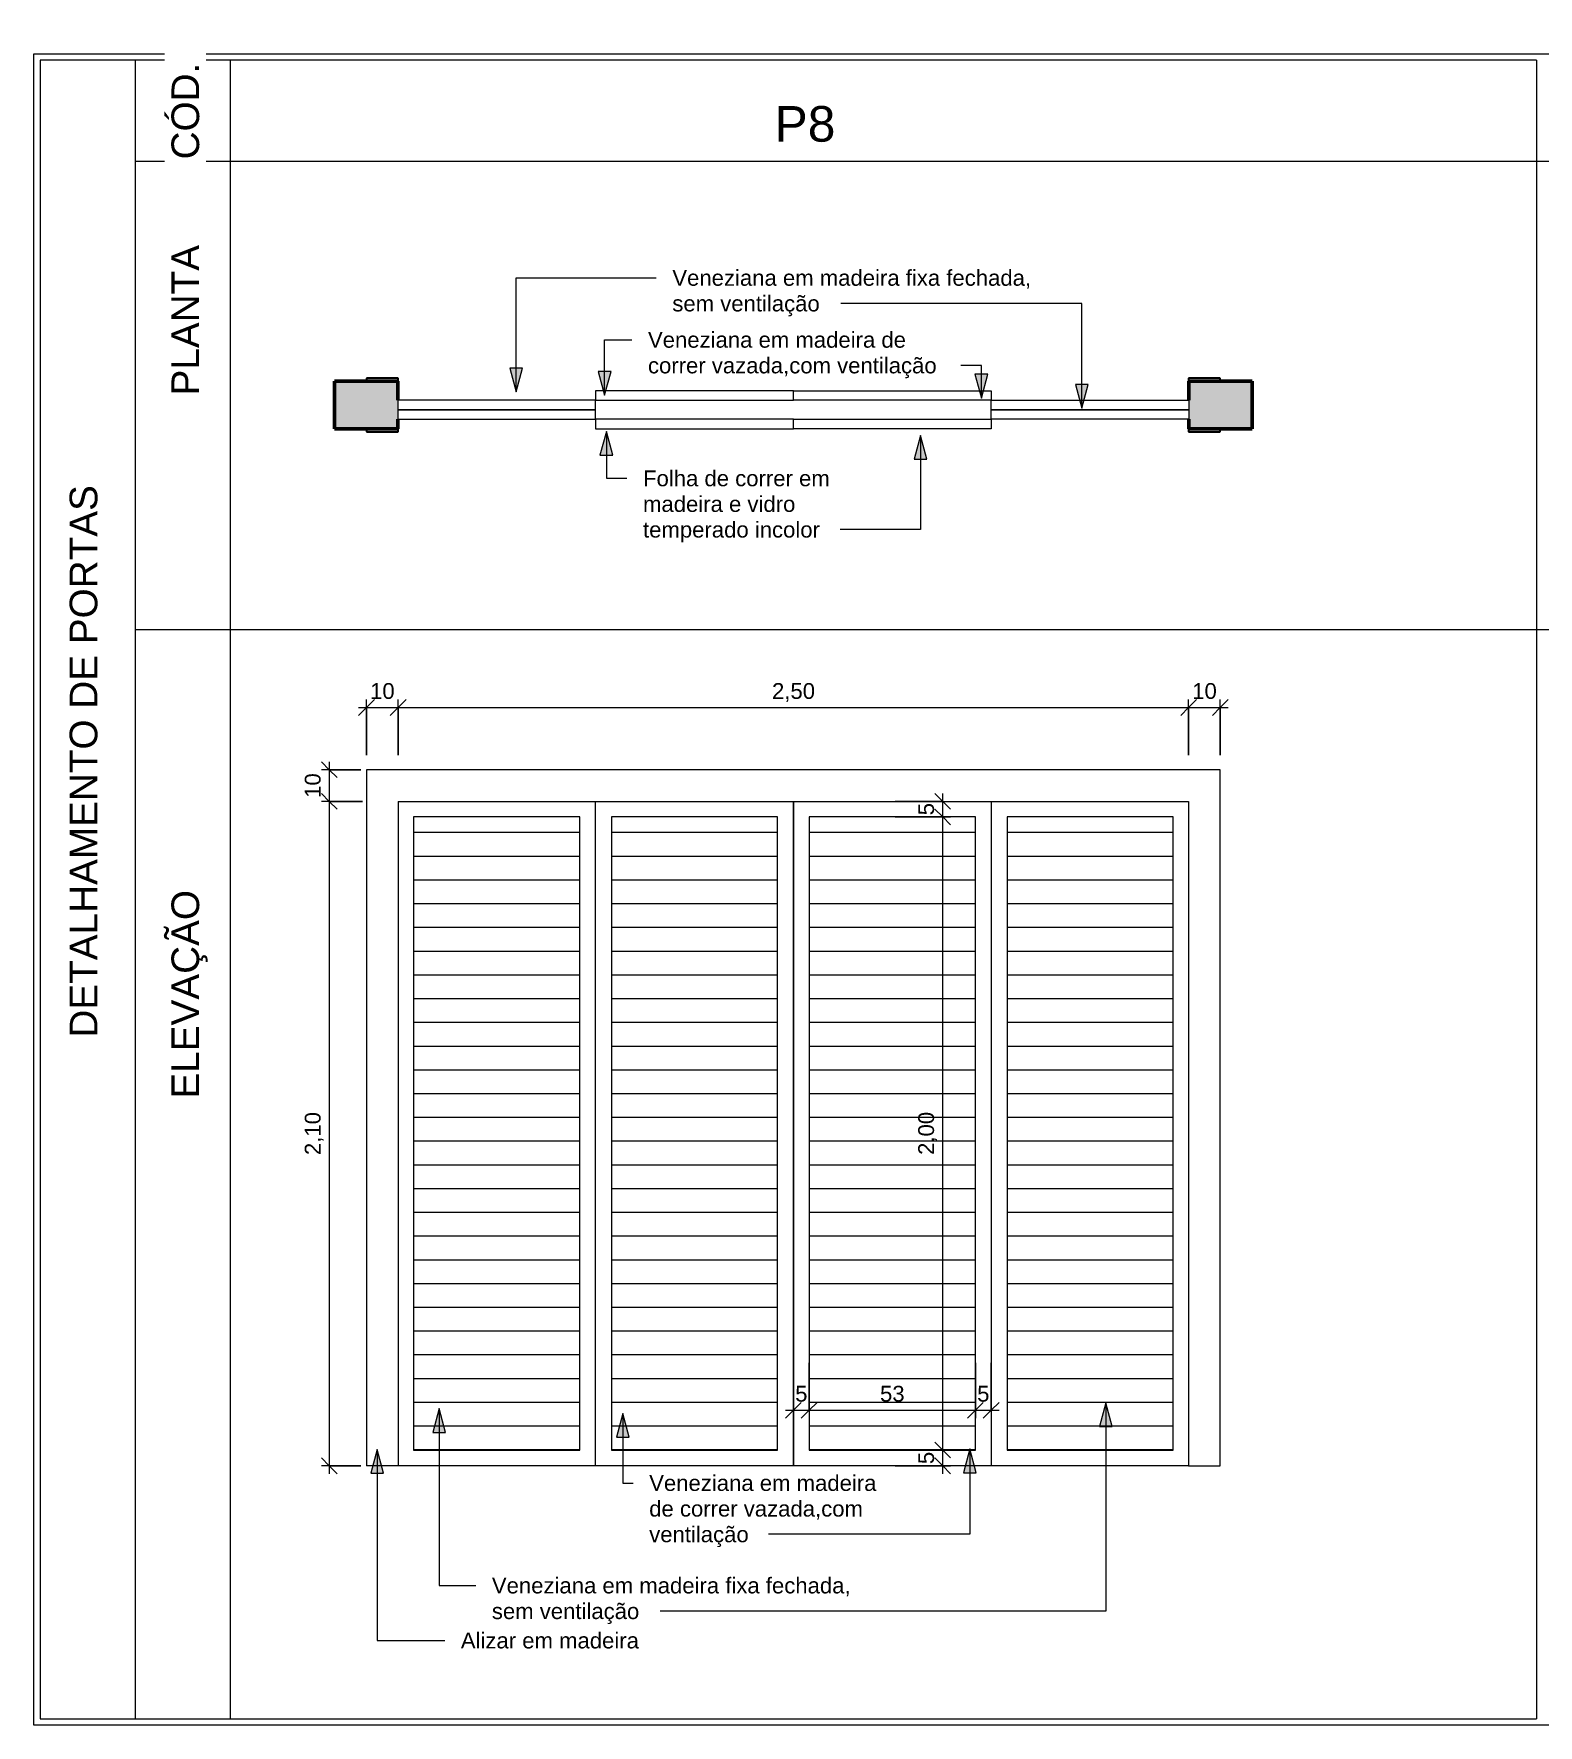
# Model space of a CAD drawing. Header units: millimetres. Extents: x 502 to 64776, y -45 to 5297.
# Drawn here: x 21477 to 26230, y -45 to 5297 of the extents above; entities that cross this region are included whole.
import ezdxf

# ---------------------------------------------------------------- set-up
doc = ezdxf.new("R2010")
doc.units = ezdxf.units.MM
for name, color, linetype, lineweight in [('A-ANNO-DIMS', 211, 'Continuous', 9), ('A-ANNO-DIMS-25', 211, 'Continuous', 9), ('A-DETL-GENF', 92, 'Continuous', 9), ('A-DETL-THIN', 151, 'Continuous', 9), ('A-DOOR', 31, 'Continuous', 25), ('A-WALL', 113, 'Continuous', 50), ('A-WALL-PATT', 111, 'Continuous', 25), ('G-ANNO-TEXT', 231, 'Continuous', 9)]:
    doc.layers.add(name, color=color, linetype=linetype, lineweight=lineweight)
doc.styles.add('@Arial Unicode MS', font='ARIALUNI.TTF', dxfattribs={"height": 50})
doc.styles.add('Arial', font='arial.ttf', dxfattribs={"height": 112.5})
doc.styles.add('Arial_1', font='arial.ttf', dxfattribs={"height": 87.5})
doc.styles.add('Arial_2', font='arial.ttf', dxfattribs={"height": 50})
doc.dimstyles.new('CRT_-__Metros_-_Linha_de_chamada_3_5_mm', dxfattribs={"dimscale": 304.8, "dimtxt": 50.292243, "dimasz": 0.164042, "dimexe": 0.082021, "dimexo": 0.0625, "dimgap": 0.04101, "dimtad": 1, "dimlfac": 0.001, "dimrnd": 0.01, "dimzin": 0, "dimdsep": 46, "dimtxsty": '@Arial Unicode MS', "dimblk1": 'OBLIQUE', "dimblk2": 'OBLIQUE', "dimsah": 1, "dimcen": 0.09, "dimdle": 0.082021, "dimazin": 0, "dimtfac": 1, "dimtdec": 4, "dimtix": 1, "dimtmove": 0, "dimatfit": 3, "dimfxl": 0.492126, "dimfxlon": 1, "dimtvp": 1, "dimtolj": 1, "dimtzin": 0, "dimarcsym": 2})
doc.dimstyles.new('CRT_-__Metros_-_Linha_de_chamada_3_5_mm_1', dxfattribs={"dimscale": 304.8, "dimtxt": 50.292243, "dimasz": 0.164042, "dimexe": 0.082021, "dimexo": 0.0625, "dimgap": 0.04101, "dimtad": 1, "dimdec": 0, "dimlfac": 0.1, "dimdsep": 46, "dimtxsty": '@Arial Unicode MS', "dimblk1": 'OBLIQUE', "dimblk2": 'OBLIQUE', "dimsah": 1, "dimcen": 0.09, "dimdle": 0.082021, "dimazin": 0, "dimtfac": 1, "dimtdec": 4, "dimtix": 1, "dimtmove": 0, "dimatfit": 3, "dimfxl": 0.492126, "dimfxlon": 1, "dimtvp": 1, "dimtolj": 1, "dimtzin": 0, "dimarcsym": 2})

# ---------------------------------------------------------------- blocks, each defined once
blk = doc.blocks.new('Family - ___-4291647-DETALHAMENTO DE PORTAS 02')
at = {"layer": 'A-DOOR', "lineweight": 9}
for p, q in [((1553.2, 2972.7), (1553.2, 773.7)), ((4251.2, 2972.7), (1553.2, 2972.7)), ((4251.2, 773.7), (4251.2, 2972.7)), ((1653.2, 2872.7), (1653.2, 773.7)), ((1653.2, 2872.7), (4151.2, 2872.7)), ((2277.2, 773.7), (2277.2, 2872.7)), ((2902.2, 2872.7), (2902.2, 773.7)), ((2902.2, 773.7), (2902.2, 2872.7)), ((3527.2, 2872.7), (3527.2, 773.7)), ((4151.2, 2872.7), (4151.2, 773.7)), ((1653.2, 773.7), (1553.2, 773.7)), ((2277.2, 773.7), (1653.2, 773.7)), ((2902.2, 773.7), (2277.2, 773.7)), ((3527.2, 773.7), (2902.2, 773.7)), ((4151.2, 773.7), (3527.2, 773.7)), ((4151.2, 773.7), (4251.2, 773.7))]:
    blk.add_line(p, q, dxfattribs=at)
blk = doc.blocks.new('Family - ___-4291649-DETALHAMENTO DE PORTAS 02')
at = {"layer": 'A-WALL-PATT'}
h = blk.add_hatch(color=256, dxfattribs=at)
h.paths.add_polyline_path([(4152.2, 4049.7), (4352.2, 4049.7), (4352.2, 4199.7), (4152.2, 4199.7), (4152.2, 4079.7)])
h.paths.add_polyline_path([(1621.2, 4049.7), (1652.2, 4049.7), (1652.2, 4199.7), (1452.2, 4199.7), (1452.2, 4049.7)])
at = {"layer": 'A-DOOR'}
for p, q in [((1653.2, 4209.7), (1553.2, 4209.7)), ((1553.2, 4209.7), (1553.2, 4199.7)), ((1553.2, 4199.7), (1652.2, 4199.7)), ((1652.2, 4199.7), (1652.2, 4139.7)), ((1653.2, 4139.7), (1653.2, 4209.7)), ((4251.2, 4209.7), (4151.2, 4209.7)), ((4151.2, 4209.7), (4151.2, 4139.7)), ((4152.2, 4139.7), (4152.2, 4199.7)), ((4152.2, 4199.7), (4251.2, 4199.7)), ((4251.2, 4199.7), (4251.2, 4209.7)), ((1652.2, 4079.7), (1652.2, 4049.7)), ((1653.2, 4039.7), (1653.2, 4079.7)), ((4151.2, 4079.7), (4151.2, 4039.7)), ((4152.2, 4049.7), (4152.2, 4079.7)), ((1652.2, 4049.7), (1553.2, 4049.7)), ((1553.2, 4049.7), (1553.2, 4039.7)), ((1553.2, 4039.7), (1653.2, 4039.7)), ((4151.2, 4039.7), (4251.2, 4039.7)), ((4251.2, 4049.7), (4152.2, 4049.7)), ((4251.2, 4039.7), (4251.2, 4049.7))]:
    blk.add_line(p, q, dxfattribs=at)
at = {"layer": 'A-DOOR', "lineweight": 9}
for p, q in [((2902.2, 4169.7), (2277.2, 4169.7)), ((2277.2, 4169.7), (2277.2, 4139.7)), ((2902.2, 4139.7), (2902.2, 4169.7)), ((2902.2, 4169.7), (3527.2, 4169.7)), ((2902.2, 4139.7), (2902.2, 4169.7)), ((3527.2, 4169.7), (3527.2, 4139.7)), ((2277.2, 4139.7), (1652.2, 4139.7)), ((1652.2, 4139.7), (1652.2, 4109.7)), ((2277.2, 4139.7), (2902.2, 4139.7)), ((2277.2, 4109.7), (2277.2, 4139.7)), ((3527.2, 4139.7), (2902.2, 4139.7)), ((3527.2, 4109.7), (3527.2, 4139.7)), ((3527.2, 4139.7), (4152.2, 4139.7)), ((4152.2, 4139.7), (4152.2, 4109.7)), ((2277.2, 4109.7), (1652.2, 4109.7)), ((1652.2, 4109.7), (1652.2, 4079.7)), ((1652.2, 4109.7), (2277.2, 4109.7)), ((1652.2, 4079.7), (2277.2, 4079.7)), ((2277.2, 4079.7), (2277.2, 4109.7)), ((2902.2, 4079.7), (2277.2, 4079.7)), ((2277.2, 4079.7), (2277.2, 4049.7)), ((2902.2, 4049.7), (2902.2, 4079.7)), ((2902.2, 4079.7), (3527.2, 4079.7)), ((2902.2, 4049.7), (2902.2, 4079.7)), ((3527.2, 4079.7), (3527.2, 4109.7)), ((3527.2, 4109.7), (4152.2, 4109.7)), ((4152.2, 4109.7), (3527.2, 4109.7)), ((4152.2, 4079.7), (3527.2, 4079.7)), ((3527.2, 4079.7), (3527.2, 4049.7)), ((4152.2, 4109.7), (4152.2, 4079.7)), ((2277.2, 4049.7), (2902.2, 4049.7)), ((3527.2, 4049.7), (2902.2, 4049.7))]:
    blk.add_line(p, q, dxfattribs=at)
at = {"layer": 'A-WALL'}
for p, q in [((1652.2, 4199.7), (1452.2, 4199.7)), ((1452.2, 4199.7), (1452.2, 4049.7)), ((1652.2, 4139.7), (1652.2, 4199.7)), ((4352.2, 4199.7), (4152.2, 4199.7)), ((4152.2, 4199.7), (4152.2, 4139.7)), ((4352.2, 4049.7), (4352.2, 4199.7)), ((1652.2, 4049.7), (1652.2, 4079.7)), ((4152.2, 4079.7), (4152.2, 4049.7)), ((1452.2, 4049.7), (1652.2, 4049.7)), ((4152.2, 4049.7), (4352.2, 4049.7))]:
    blk.add_line(p, q, dxfattribs=at)
blk = doc.blocks.new('DIMBLOCK106-DETALHAMENTO DE PORTAS 02')
at = {"layer": 'A-ANNO-DIMS-25', "lineweight": 18}
for p, q in [((22410.2, 2972.7), (22385.2, 2997.7)), ((22410.2, 2972.7), (22435.2, 2947.7)), ((22410.2, 2872.7), (22385.2, 2897.7)), ((22410.2, 2872.7), (22435.2, 2847.7))]:
    blk.add_line(p, q, dxfattribs=at)
at = {"layer": 'A-ANNO-DIMS-25'}
for p, q in [((22410.2, 2997.7), (22410.2, 2872.7)), ((22509.9, 2972.7), (22385.2, 2972.7)), ((22410.2, 2972.7), (22509.9, 2972.7)), ((22515.7, 2872.7), (22385.2, 2872.7)), ((22410.2, 2872.7), (22515.7, 2872.7))]:
    blk.add_line(p, q, dxfattribs=at)
at = {"layer": 'A-ANNO-DIMS-25', "color": 0, "insert": (22332.8, 2883.9), "char_height": 50, "width": 92.937, "attachment_point": 1, "rotation": 90, "line_spacing_factor": 1.117605, "style": '@Arial Unicode MS'}
blk.add_mtext('10', dxfattribs=at)
blk = doc.blocks.new('_Oblique')
at = {"color": 0, "linetype": 'ByBlock', "lineweight": -2}
blk.add_line((-0.5, -0.5), (0.5, 0.5), dxfattribs=at)
blk = doc.blocks.new('DIMBLOCK107-DETALHAMENTO DE PORTAS 02')
at = {"layer": 'A-ANNO-DIMS-25', "lineweight": 18}
for p, q in [((22410.2, 2872.7), (22385.2, 2897.7)), ((22410.2, 2872.7), (22435.2, 2847.7)), ((22410.2, 773.7), (22385.2, 798.7)), ((22410.2, 773.7), (22435.2, 748.7))]:
    blk.add_line(p, q, dxfattribs=at)
at = {"layer": 'A-ANNO-DIMS-25'}
for p, q in [((22515.7, 2872.7), (22385.2, 2872.7)), ((22410.2, 2872.7), (22410.2, 748.7)), ((22410.2, 2872.7), (22515.7, 2872.7)), ((22509.9, 773.7), (22385.2, 773.7)), ((22410.2, 773.7), (22509.9, 773.7))]:
    blk.add_line(p, q, dxfattribs=at)
at = {"layer": 'A-ANNO-DIMS-25', "color": 0, "insert": (22332.8, 1755.5), "char_height": 50, "width": 162.337, "attachment_point": 1, "rotation": 90, "line_spacing_factor": 1.117605, "style": '@Arial Unicode MS'}
blk.add_mtext('2,10', dxfattribs=at)
blk = doc.blocks.new('DIMBLOCK108-DETALHAMENTO DE PORTAS 02')
at = {"layer": 'A-ANNO-DIMS-25'}
for p, q in [((22502.9, 3169.1), (22627.9, 3169.1)), ((22527.9, 3019.1), (22527.9, 3194.1)), ((22527.9, 3169.1), (22527.9, 3019.1)), ((22627.9, 3019.1), (22627.9, 3194.1)), ((22627.9, 3169.1), (22627.9, 3019.1))]:
    blk.add_line(p, q, dxfattribs=at)
at = {"layer": 'A-ANNO-DIMS-25', "lineweight": 18}
for p, q in [((22527.9, 3169.1), (22502.9, 3144.1)), ((22527.9, 3169.1), (22552.9, 3194.1)), ((22627.9, 3169.1), (22602.9, 3144.1)), ((22627.9, 3169.1), (22652.9, 3194.1))]:
    blk.add_line(p, q, dxfattribs=at)
at = {"layer": 'A-ANNO-DIMS-25', "color": 0, "insert": (22539.2, 3246.5), "char_height": 50, "width": 92.937, "attachment_point": 1, "line_spacing_factor": 1.117605, "style": '@Arial Unicode MS'}
blk.add_mtext('10', dxfattribs=at)
blk = doc.blocks.new('DIMBLOCK109-DETALHAMENTO DE PORTAS 02')
at = {"layer": 'A-ANNO-DIMS-25', "lineweight": 18}
for p, q in [((22627.9, 3169.1), (22602.9, 3144.1)), ((22627.9, 3169.1), (22652.9, 3194.1)), ((25125.9, 3169.1), (25100.9, 3144.1)), ((25125.9, 3169.1), (25150.9, 3194.1))]:
    blk.add_line(p, q, dxfattribs=at)
at = {"layer": 'A-ANNO-DIMS-25'}
for p, q in [((22627.9, 3019.1), (22627.9, 3194.1)), ((22627.9, 3169.1), (25125.9, 3169.1)), ((22627.9, 3169.1), (22627.9, 3019.1)), ((25125.9, 3019.1), (25125.9, 3194.1)), ((25125.9, 3169.1), (25125.9, 3019.1))]:
    blk.add_line(p, q, dxfattribs=at)
at = {"layer": 'A-ANNO-DIMS-25', "color": 0, "insert": (23809.3, 3246.5), "char_height": 50, "width": 162.337, "attachment_point": 1, "line_spacing_factor": 1.117605, "style": '@Arial Unicode MS'}
blk.add_mtext('2,50', dxfattribs=at)
blk = doc.blocks.new('DIMBLOCK110-DETALHAMENTO DE PORTAS 02')
at = {"layer": 'A-ANNO-DIMS-25', "lineweight": 18}
for p, q in [((25125.9, 3169.1), (25100.9, 3144.1)), ((25125.9, 3169.1), (25150.9, 3194.1)), ((25225.9, 3169.1), (25200.9, 3144.1)), ((25225.9, 3169.1), (25250.9, 3194.1))]:
    blk.add_line(p, q, dxfattribs=at)
at = {"layer": 'A-ANNO-DIMS-25'}
for p, q in [((25125.9, 3019.1), (25125.9, 3194.1)), ((25125.9, 3169.1), (25250.9, 3169.1)), ((25125.9, 3169.1), (25125.9, 3019.1)), ((25225.9, 3019.1), (25225.9, 3194.1)), ((25225.9, 3169.1), (25225.9, 3019.1))]:
    blk.add_line(p, q, dxfattribs=at)
at = {"layer": 'A-ANNO-DIMS-25', "color": 0, "insert": (25137.2, 3246.5), "char_height": 50, "width": 92.937, "attachment_point": 1, "line_spacing_factor": 1.117605, "style": '@Arial Unicode MS'}
blk.add_mtext('10', dxfattribs=at)
blk = doc.blocks.new('DIMBLOCK111-DETALHAMENTO DE PORTAS 02')
at = {"layer": 'A-ANNO-DIMS-25'}
for p, q in [((24198.7, 823.7), (24373.7, 823.7)), ((24348.7, 823.7), (24198.7, 823.7)), ((24348.7, 748.7), (24348.7, 823.7)), ((24198.7, 773.7), (24373.7, 773.7)), ((24348.7, 773.7), (24198.7, 773.7))]:
    blk.add_line(p, q, dxfattribs=at)
at = {"layer": 'A-ANNO-DIMS-25', "lineweight": 18}
for p, q in [((24348.7, 823.7), (24323.7, 848.7)), ((24348.7, 823.7), (24373.7, 798.7)), ((24348.7, 773.7), (24323.7, 798.7)), ((24348.7, 773.7), (24373.7, 748.7))]:
    blk.add_line(p, q, dxfattribs=at)
at = {"layer": 'A-ANNO-DIMS-25', "color": 0, "insert": (24271.3, 779.3), "char_height": 50, "width": 46.468, "attachment_point": 1, "rotation": 90, "line_spacing_factor": 1.117605, "style": '@Arial Unicode MS'}
blk.add_mtext('5', dxfattribs=at)
blk = doc.blocks.new('DIMBLOCK112-DETALHAMENTO DE PORTAS 02')
at = {"layer": 'A-ANNO-DIMS-25', "lineweight": 18}
for p, q in [((24348.7, 2823.7), (24323.7, 2848.7)), ((24348.7, 2823.7), (24373.7, 2798.7)), ((24348.7, 823.7), (24323.7, 848.7)), ((24348.7, 823.7), (24373.7, 798.7))]:
    blk.add_line(p, q, dxfattribs=at)
at = {"layer": 'A-ANNO-DIMS-25'}
for p, q in [((24198.7, 2823.7), (24373.7, 2823.7)), ((24348.7, 2823.7), (24198.7, 2823.7)), ((24348.7, 823.7), (24348.7, 2823.7)), ((24198.7, 823.7), (24373.7, 823.7)), ((24348.7, 823.7), (24198.7, 823.7))]:
    blk.add_line(p, q, dxfattribs=at)
at = {"layer": 'A-ANNO-DIMS-25', "color": 0, "insert": (24271.3, 1756), "char_height": 50, "width": 162.337, "attachment_point": 1, "rotation": 90, "line_spacing_factor": 1.117605, "style": '@Arial Unicode MS'}
blk.add_mtext('2,00', dxfattribs=at)
blk = doc.blocks.new('DIMBLOCK113-DETALHAMENTO DE PORTAS 02')
at = {"layer": 'A-ANNO-DIMS-25', "lineweight": 18}
for p, q in [((24348.7, 2872.7), (24323.7, 2897.7)), ((24348.7, 2823.7), (24323.7, 2848.7)), ((24348.7, 2872.7), (24373.7, 2847.7)), ((24348.7, 2823.7), (24373.7, 2798.7))]:
    blk.add_line(p, q, dxfattribs=at)
at = {"layer": 'A-ANNO-DIMS-25'}
for p, q in [((24348.7, 2823.7), (24348.7, 2897.7)), ((24198.7, 2872.7), (24373.7, 2872.7)), ((24348.7, 2872.7), (24198.7, 2872.7)), ((24198.7, 2823.7), (24373.7, 2823.7)), ((24348.7, 2823.7), (24198.7, 2823.7))]:
    blk.add_line(p, q, dxfattribs=at)
at = {"layer": 'A-ANNO-DIMS-25', "color": 0, "insert": (24271.3, 2828.8), "char_height": 50, "width": 46.468, "attachment_point": 1, "rotation": 90, "line_spacing_factor": 1.117605, "style": '@Arial Unicode MS'}
blk.add_mtext('5', dxfattribs=at)
blk = doc.blocks.new('DIMBLOCK114-DETALHAMENTO DE PORTAS 02')
at = {"layer": 'A-ANNO-DIMS-25'}
for p, q in [((23876.9, 1099.2), (23876.9, 924.2)), ((23876.9, 949.2), (23876.9, 1099.2)), ((23926.9, 1099.2), (23926.9, 924.2)), ((23926.9, 949.2), (23926.9, 1099.2)), ((23851.9, 949.2), (23926.9, 949.2))]:
    blk.add_line(p, q, dxfattribs=at)
at = {"layer": 'A-ANNO-DIMS-25', "lineweight": 18}
for p, q in [((23876.9, 949.2), (23901.9, 974.2)), ((23926.9, 949.2), (23951.9, 974.2)), ((23876.9, 949.2), (23851.9, 924.2)), ((23926.9, 949.2), (23901.9, 924.2))]:
    blk.add_line(p, q, dxfattribs=at)
at = {"layer": 'A-ANNO-DIMS-25', "color": 0, "insert": (23882.6, 1026.6), "char_height": 50, "width": 46.468, "attachment_point": 1, "line_spacing_factor": 1.117605, "style": '@Arial Unicode MS'}
blk.add_mtext('5', dxfattribs=at)
blk = doc.blocks.new('DIMBLOCK115-DETALHAMENTO DE PORTAS 02')
at = {"layer": 'A-ANNO-DIMS-25'}
for p, q in [((23926.9, 1099.2), (23926.9, 924.2)), ((23926.9, 949.2), (23926.9, 1099.2)), ((24451.9, 1099.2), (24451.9, 924.2)), ((24451.9, 949.2), (24451.9, 1099.2)), ((23926.9, 949.2), (24451.9, 949.2))]:
    blk.add_line(p, q, dxfattribs=at)
at = {"layer": 'A-ANNO-DIMS-25', "lineweight": 18}
for p, q in [((23926.9, 949.2), (23951.9, 974.2)), ((24451.9, 949.2), (24476.9, 974.2)), ((23926.9, 949.2), (23901.9, 924.2)), ((24451.9, 949.2), (24426.9, 924.2))]:
    blk.add_line(p, q, dxfattribs=at)
at = {"layer": 'A-ANNO-DIMS-25', "color": 0, "insert": (24150.7, 1026.6), "char_height": 50, "width": 92.937, "attachment_point": 1, "line_spacing_factor": 1.117605, "style": '@Arial Unicode MS'}
blk.add_mtext('53', dxfattribs=at)
blk = doc.blocks.new('DIMBLOCK116-DETALHAMENTO DE PORTAS 02')
at = {"layer": 'A-ANNO-DIMS-25'}
for p, q in [((24451.9, 1099.2), (24451.9, 924.2)), ((24451.9, 949.2), (24451.9, 1099.2)), ((24501.9, 1099.2), (24501.9, 924.2)), ((24501.9, 949.2), (24501.9, 1099.2)), ((24451.9, 949.2), (24526.9, 949.2))]:
    blk.add_line(p, q, dxfattribs=at)
at = {"layer": 'A-ANNO-DIMS-25', "lineweight": 18}
for p, q in [((24451.9, 949.2), (24476.9, 974.2)), ((24501.9, 949.2), (24526.9, 974.2)), ((24451.9, 949.2), (24426.9, 924.2)), ((24501.9, 949.2), (24476.9, 924.2))]:
    blk.add_line(p, q, dxfattribs=at)
at = {"layer": 'A-ANNO-DIMS-25', "color": 0, "insert": (24457.6, 1026.6), "char_height": 50, "width": 46.468, "attachment_point": 1, "line_spacing_factor": 1.117605, "style": '@Arial Unicode MS'}
blk.add_mtext('5', dxfattribs=at)

msp = doc.modelspace()

# ---------------------------------------------------------------- hatches: boundary and pattern name
at = {"layer": 'A-DETL-GENF'}
h = msp.add_hatch(dxfattribs=at)
h.set_pattern_fill('FP_19', style=0, pattern_type=2)
h.set_pattern_definition([(0, (20974.79, 0), (0, 75), [])])
h.paths.add_polyline_path([(22676.937, 823.664), (23201.937, 823.664), (23201.937, 2823.664), (22676.937, 2823.664), (22676.937, 971.12)])
h.paths.add_polyline_path([(23973.29, 823.664), (24451.937, 823.664), (24451.937, 2823.664), (23926.937, 2823.664), (23926.937, 823.664)])
h.paths.add_polyline_path([(23826.937, 823.664), (23826.937, 2823.664), (23301.937, 2823.664), (23301.937, 823.664), (23743.739, 823.664)])
h.paths.add_polyline_path([(24551.937, 823.664), (25076.937, 823.664), (25076.937, 2823.664), (24551.937, 2823.664), (24551.937, 971.12)])
at = {"layer": 'G-ANNO-TEXT'}
for points in [[(23000.502, 4166.107), (23020.598, 4241.107), (22980.406, 4241.107)], [(23280.48, 4156.236), (23300.576, 4231.236), (23260.383, 4231.236)], [(24470.807, 4146.905), (24490.903, 4221.905), (24450.711, 4221.905)], [(24788.072, 4114.735), (24808.168, 4189.735), (24767.976, 4189.735)], [(23285.855, 4040.953), (23265.758, 3965.953), (23305.951, 3965.953)], [(24278.157, 4029.081), (24258.061, 3954.081), (24298.253, 3954.081)], [(24864.027, 973.339), (24843.93, 898.339), (24884.123, 898.339)], [(22757.711, 954.59), (22737.615, 879.59), (22777.807, 879.59)], [(23338.273, 939.298), (23318.176, 864.298), (23358.369, 864.298)], [(22561.924, 825.667), (22541.828, 750.667), (22582.02, 750.667)], [(24434.134, 827.084), (24414.038, 752.084), (24454.23, 752.084)]]:
    msp.add_hatch(color=7, dxfattribs=at).paths.add_polyline_path(points)

# ---------------------------------------------------------------- linework, layer by layer
at = {"layer": 'A-DETL-THIN'}
for p, q in [((21476.59, 5234.608), (39209.292, 5234.608)), ((21476.59, -45.392), (21476.59, 5234.608)), ((21496.59, 5214.608), (21496.59, -25.392)), ((26225.488, 5214.608), (21496.59, 5214.608)), ((21796.59, 5214.608), (21796.59, -25.392)), ((22096.59, 5214.608), (22096.59, -25.392)), ((26225.488, 5214.608), (26225.488, -25.392)), ((39179.292, 4894.608), (21796.59, 4894.608)), ((39179.292, 3414.608), (21796.59, 3414.608)), ((23201.937, 2823.664), (22676.937, 2823.664)), ((22676.937, 2823.664), (22676.937, 823.664)), ((23201.937, 823.664), (23201.937, 2823.664)), ((23826.937, 2823.664), (23301.937, 2823.664)), ((23301.937, 2823.664), (23301.937, 823.664)), ((23826.937, 823.664), (23826.937, 2823.664)), ((24451.937, 2823.664), (23926.937, 2823.664)), ((23926.937, 2823.664), (23926.937, 823.664)), ((24451.937, 823.664), (24451.937, 2823.664)), ((25076.937, 2823.664), (24551.937, 2823.664)), ((24551.937, 2823.664), (24551.937, 823.664)), ((25076.937, 823.664), (25076.937, 2823.664)), ((22676.937, 823.664), (23201.937, 823.664)), ((23301.937, 823.664), (23826.937, 823.664)), ((23926.937, 823.664), (24451.937, 823.664)), ((24551.937, 823.664), (25076.937, 823.664)), ((39209.292, -45.392), (21476.59, -45.392)), ((21496.59, -25.392), (26225.488, -25.392))]:
    msp.add_line(p, q, dxfattribs=at)
at = {"layer": 'G-ANNO-TEXT', "color": 7}
for p, q in [((23000.502, 4526.553), (23443.55, 4526.553)), ((23000.502, 4166.107), (23000.502, 4526.553)), ((24710.9, 4445.524), (24026.361, 4445.524)), ((24788.072, 4445.524), (24710.9, 4445.524)), ((24788.072, 4114.735), (24788.072, 4445.524)), ((23280.48, 4330.881), (23366.552, 4330.881)), ((23280.48, 4156.236), (23280.48, 4330.881)), ((23020.598, 4241.107), (22980.406, 4241.107)), ((22980.406, 4241.107), (23000.502, 4166.107)), ((23000.502, 4166.107), (23020.598, 4241.107)), ((23300.576, 4231.236), (23260.383, 4231.236)), ((23260.383, 4231.236), (23280.48, 4156.236)), ((23280.48, 4156.236), (23300.576, 4231.236)), ((24418.67, 4249.852), (24405.769, 4249.852)), ((24470.807, 4249.852), (24418.67, 4249.852)), ((24490.903, 4221.905), (24450.711, 4221.905)), ((24450.711, 4221.905), (24470.807, 4146.905)), ((24470.807, 4146.905), (24470.807, 4249.852)), ((24470.807, 4146.905), (24490.903, 4221.905)), ((24808.168, 4189.735), (24767.976, 4189.735)), ((24767.976, 4189.735), (24788.072, 4114.735)), ((24788.072, 4114.735), (24808.168, 4189.735)), ((23285.855, 4040.953), (23265.758, 3965.953)), ((23305.951, 3965.953), (23285.855, 4040.953)), ((23285.855, 4040.953), (23285.855, 3893.27)), ((24278.157, 4029.081), (24258.061, 3954.081)), ((24298.253, 3954.081), (24278.157, 4029.081)), ((24278.157, 4029.081), (24278.157, 3731.213)), ((23265.758, 3965.953), (23305.951, 3965.953)), ((24258.061, 3954.081), (24298.253, 3954.081)), ((23285.855, 3893.27), (23350.935, 3893.27)), ((24098.72, 3731.213), (24024.697, 3731.213)), ((24278.157, 3731.213), (24098.72, 3731.213)), ((24864.027, 973.339), (24843.93, 898.339)), ((24884.123, 898.339), (24864.027, 973.339)), ((24864.027, 973.339), (24864.027, 314.762)), ((22757.711, 954.59), (22737.615, 879.59)), ((22777.807, 879.59), (22757.711, 954.59)), ((22757.711, 954.59), (22757.711, 395.791)), ((23338.273, 939.298), (23318.176, 864.298)), ((23358.369, 864.298), (23338.273, 939.298)), ((23338.273, 939.298), (23338.273, 719.56)), ((22737.615, 879.59), (22777.807, 879.59)), ((23318.176, 864.298), (23358.369, 864.298)), ((24843.93, 898.339), (24884.123, 898.339)), ((22561.924, 825.667), (22541.828, 750.667)), ((22582.02, 750.667), (22561.924, 825.667)), ((22561.924, 825.667), (22561.924, 221.998)), ((24434.134, 827.084), (24414.038, 752.084)), ((24454.23, 752.084), (24434.134, 827.084)), ((24434.134, 827.084), (24434.134, 557.503)), ((22541.828, 750.667), (22582.02, 750.667)), ((24414.038, 752.084), (24454.23, 752.084)), ((23338.273, 719.56), (23370.429, 719.56)), ((24278.389, 557.503), (23797.798, 557.503)), ((24434.134, 557.503), (24278.389, 557.503)), ((22757.711, 395.791), (22873.246, 395.791)), ((24285.301, 314.762), (23456.056, 314.762)), ((24864.027, 314.762), (24285.301, 314.762)), ((22561.924, 221.998), (22775.207, 221.998))]:
    msp.add_line(p, q, dxfattribs=at)

# ---------------------------------------------------------------- block references
at = {"layer": 'A-DOOR', "lineweight": 9}
msp.add_blockref('Family - ___-4291647-DETALHAMENTO DE PORTAS 02', (20974.787, 0), dxfattribs=at)
at = {"layer": 'A-WALL', "lineweight": 25}
msp.add_blockref('Family - ___-4291649-DETALHAMENTO DE PORTAS 02', (20974.787, 0), dxfattribs=at)

# ---------------------------------------------------------------- texts
at = {"layer": 'G-ANNO-TEXT', "color": 7, "insert": (23817.406, 5069.271), "char_height": 112.5, "width": 234.49359, "attachment_point": 1, "style": 'Arial', "bg_fill": 3, "box_fill_scale": 1.25, "bg_fill_color": 256, "bg_fill_true_color": 13158600, "bg_fill_transparency": 0}
msp.add_mtext('P8', dxfattribs=at)
at = {"layer": 'G-ANNO-TEXT', "color": 7, "char_height": 87.5, "attachment_point": 1, "rotation": 90, "style": 'Arial_1', "bg_fill": 3, "box_fill_scale": 1.25, "bg_fill_color": 256, "bg_fill_true_color": 13158600, "bg_fill_transparency": 0}
for s, insert, width in [('PLANTA', (21911.543, 4155.037), 583.22766), ('DETALHAMENTO DE PORTAS', (21589.861, 2126.553), 2136.49719), ('ELEVAÇÃO', (21911.543, 1933.86), 809.70437)]:
    msp.add_mtext(s, dxfattribs=dict(at, insert=insert, width=width))
at = {"layer": 'G-ANNO-TEXT', "color": 7, "char_height": 50, "attachment_point": 1, "style": 'Arial_2'}
for s, insert, width in [('Veneziana em madeira fixa fechada,', (23494.35, 4551.553), 1410.97), ('sem ventilação', (23494.35, 4470.524), 583.22766), ('Veneziana em madeira de ', (23417.352, 4355.881), 1034.17688), ('correr vazada,com ventilação', (23417.352, 4274.852), 1136.39203), ('Folha de correr em ', (23401.735, 3918.27), 753.58625), ('madeira e vidro ', (23401.735, 3837.241), 623.31203), ('temperado incolor', (23401.735, 3756.213), 693.45969), ('Veneziana em madeira ', (23421.229, 744.56), 913.92375), ('de correr vazada,com ', (23421.229, 663.532), 861.81406), ('ventilação', (23421.229, 582.503), 394.83109), ('Veneziana em madeira fixa fechada,', (22924.046, 420.791), 1410.97), ('sem ventilação', (22924.046, 339.762), 583.22766), ('Alizar em madeira', (22826.007, 246.998), 697.46812)]:
    msp.add_mtext(s, dxfattribs=dict(at, insert=insert, width=width))

# ---------------------------------------------------------------- dimensions: what is measured, and where the dimension line sits
at = {"layer": 'A-ANNO-DIMS'}
for base, p1, p2, dimstyle, override, picture, middle in [((22627.937, 3169.108), (22527.937, 3019.108), (22627.937, 3019.108), 'CRT_-__Metros_-_Linha_de_chamada_3_5_mm_1', {"dimpost": '<>', "dimfxl": 100}, 'DIMBLOCK108-DETALHAMENTO DE PORTAS 02', (22577.937, 3207.153)), ((25125.937, 3169.108), (22627.937, 3019.108), (25125.937, 3019.108), 'CRT_-__Metros_-_Linha_de_chamada_3_5_mm', {"dimpost": '<>', "dimfxl": 2498}, 'DIMBLOCK109-DETALHAMENTO DE PORTAS 02', (23876.937, 3207.153)), ((25225.937, 3169.108), (25125.937, 3019.108), (25225.937, 3019.108), 'CRT_-__Metros_-_Linha_de_chamada_3_5_mm_1', {"dimpost": '<>', "dimfxl": 100}, 'DIMBLOCK110-DETALHAMENTO DE PORTAS 02', (25175.937, 3207.153)), ((23926.937, 949.234), (23876.937, 1099.234), (23926.937, 1099.234), 'CRT_-__Metros_-_Linha_de_chamada_3_5_mm_1', {"dimpost": '<>', "dimfxl": 50}, 'DIMBLOCK114-DETALHAMENTO DE PORTAS 02', (23901.937, 987.16)), ((24451.936711375, 949.234122318), (23926.936711375, 1099.234122318), (24451.936711375, 1099.234122318), 'CRT_-__Metros_-_Linha_de_chamada_3_5_mm_1', {"dimpost": '<>', "dimfxl": 525}, 'DIMBLOCK115-DETALHAMENTO DE PORTAS 02', (24189.436711375, 987.279825059)), ((24501.937, 949.234), (24451.937, 1099.234), (24501.937, 1099.234), 'CRT_-__Metros_-_Linha_de_chamada_3_5_mm_1', {"dimpost": '<>', "dimfxl": 50}, 'DIMBLOCK116-DETALHAMENTO DE PORTAS 02', (24476.937, 987.16))]:
    dim = msp.add_linear_dim(base=base, p1=p1, p2=p2, dimstyle=dimstyle, override=override, dxfattribs=at)
    dim.commit()
    dim.dimension.update_dxf_attribs({"geometry": picture, "text_midpoint": middle})
for base, p1, p2, dimstyle, override, picture, middle in [((22410.159, 2872.664), (22509.872, 2972.664), (22515.745, 2872.664), 'CRT_-__Metros_-_Linha_de_chamada_3_5_mm_1', {"dimpost": '<>', "dimfxl": 100.172287}, 'DIMBLOCK106-DETALHAMENTO DE PORTAS 02', (22372.113, 2922.664)), ((22410.159, 773.664), (22515.745, 2872.664), (22509.872, 773.664), 'CRT_-__Metros_-_Linha_de_chamada_3_5_mm', {"dimpost": '<>', "dimfxl": 2099.008215}, 'DIMBLOCK107-DETALHAMENTO DE PORTAS 02', (22372.113, 1823.164)), ((24348.724, 2872.664), (24198.724, 2823.664), (24198.724, 2872.664), 'CRT_-__Metros_-_Linha_de_chamada_3_5_mm_1', {"dimpost": '<>', "dimfxl": 49}, 'DIMBLOCK113-DETALHAMENTO DE PORTAS 02', (24310.798, 2848.164)), ((24348.724, 2823.664), (24198.724, 823.664), (24198.724, 2823.664), 'CRT_-__Metros_-_Linha_de_chamada_3_5_mm', {"dimpost": '<>', "dimfxl": 2000}, 'DIMBLOCK112-DETALHAMENTO DE PORTAS 02', (24310.679, 1823.664)), ((24348.724, 823.664), (24198.724, 773.664), (24198.724, 823.664), 'CRT_-__Metros_-_Linha_de_chamada_3_5_mm_1', {"dimpost": '<>', "dimfxl": 50}, 'DIMBLOCK111-DETALHAMENTO DE PORTAS 02', (24310.798, 798.664))]:
    dim = msp.add_linear_dim(base=base, p1=p1, p2=p2, angle=90, dimstyle=dimstyle, override=override, dxfattribs=at)
    dim.commit()
    dim.dimension.update_dxf_attribs({"geometry": picture, "text_midpoint": middle})

# ---------------------------------------------------------------- next in the draw order: texts
at = {"layer": 'G-ANNO-TEXT', "color": 7, "insert": (21911.543, 4900.762), "char_height": 87.5, "width": 374.78891, "attachment_point": 1, "rotation": 90, "style": 'Arial_1', "bg_fill": 3, "box_fill_scale": 1.25, "bg_fill_color": 256, "bg_fill_true_color": 13158600, "bg_fill_transparency": 0}
msp.add_mtext('CÓD.', dxfattribs=at)

doc.saveas('drawing.dxf')
